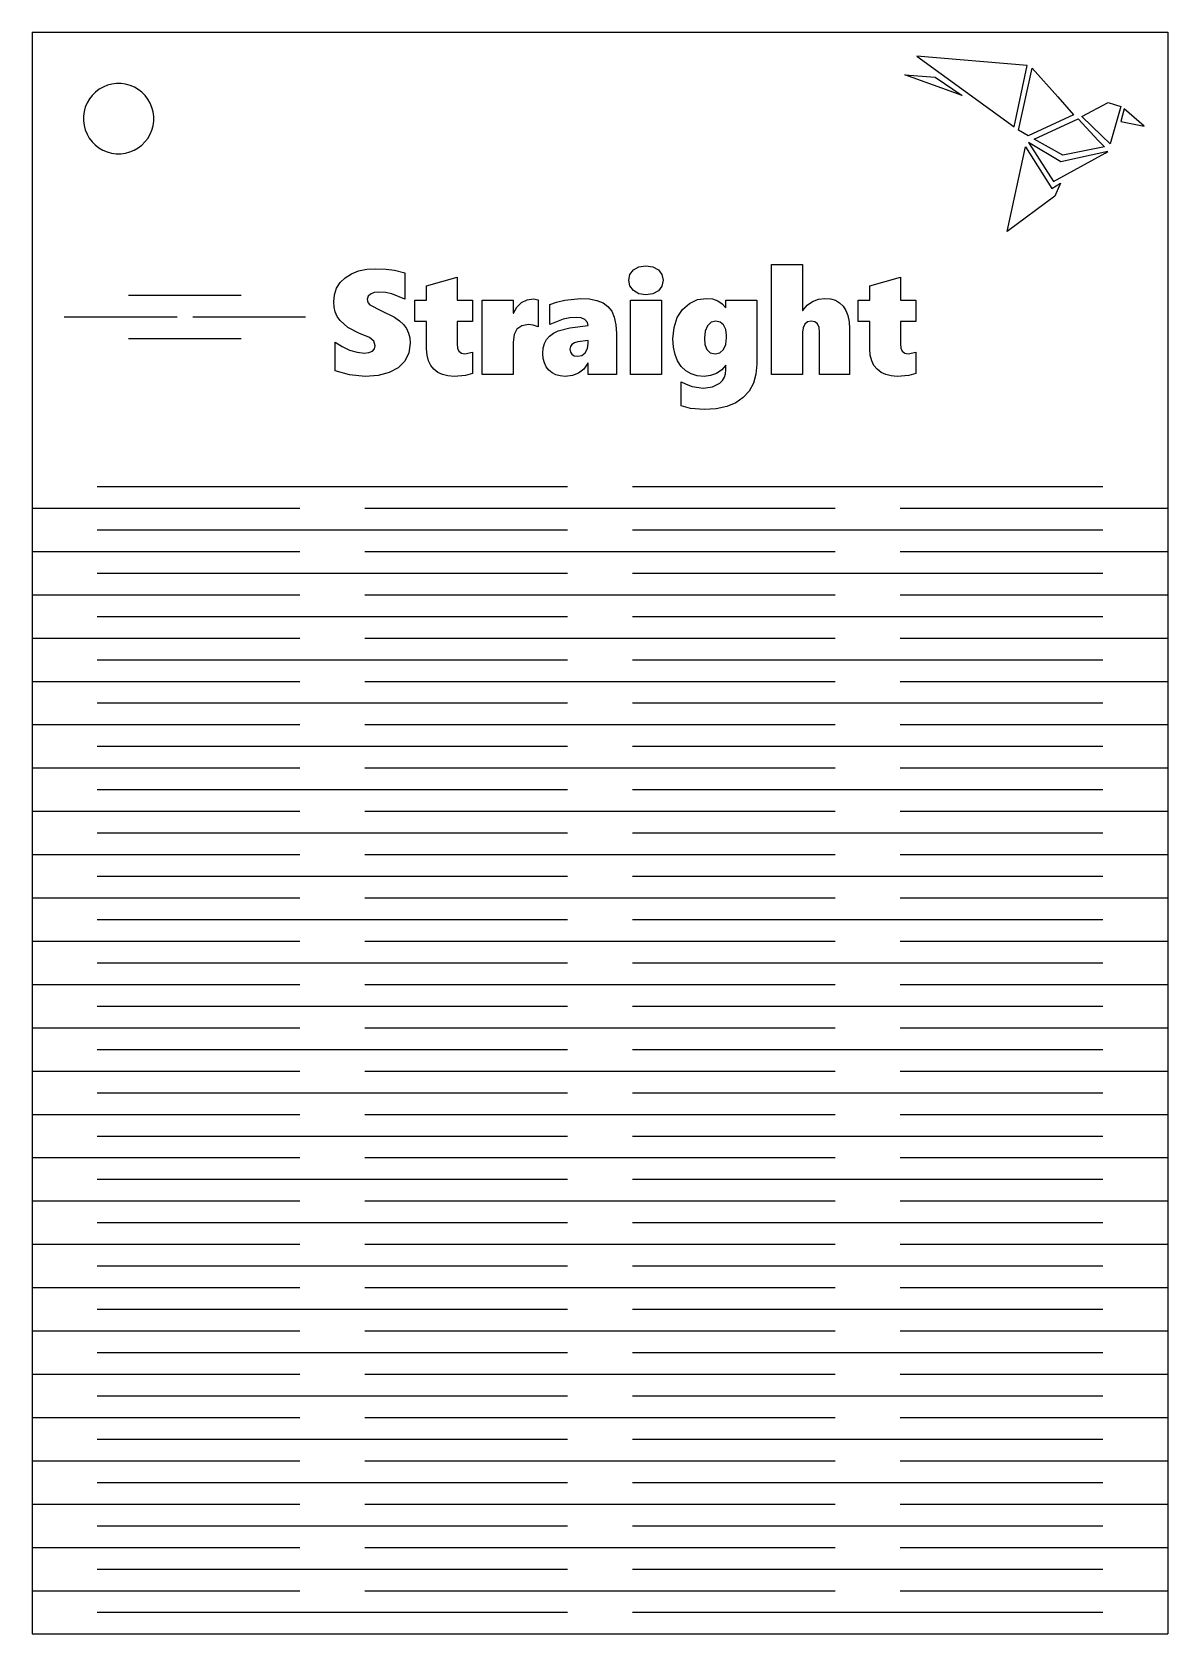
# Model space of a CAD drawing. Extents: x -52 to 52, y -74 to 74.
import ezdxf

# ---------------------------------------------------------------- set-up
doc = ezdxf.new("R2010")
doc.units = 0
doc.layers.get('0').update_dxf_attribs({"linetype": 'CONTINUOUS'})

msp = doc.modelspace()

# ---------------------------------------------------------------- linework, layer by layer
for p, q in [((-52.47, 73.99), (52.47, 73.99)), ((-52.47, 73.99), (-52.45, 30.01)), ((52.47, 73.99), (52.47, 30.01)), ((39.47, 70.89), (29.27, 71.77)), ((29.27, 71.77), (38.26, 65.24)), ((33.45, 68.14), (28.16, 70.05)), ((28.16, 70.05), (30.98, 69.81)), ((30.98, 69.81), (33.45, 68.14)), ((38.26, 65.24), (39.47, 70.89)), ((38.67, 64.93), (39.92, 70.66)), ((39.92, 70.66), (42.3, 67.99)), ((-46.91, 68.14), (-47.17, 67.81)), ((-46.61, 68.44), (-46.91, 68.14)), ((-46.27, 68.7), (-46.61, 68.44)), ((-45.9, 68.91), (-46.27, 68.7)), ((-45.5, 69.07), (-45.9, 68.91)), ((-45.09, 69.18), (-45.5, 69.07)), ((-44.67, 69.23), (-45.09, 69.18)), ((-44.25, 69.23), (-44.67, 69.23)), ((-43.83, 69.17), (-44.25, 69.23)), ((-43.42, 69.06), (-43.83, 69.17)), ((-43.02, 68.9), (-43.42, 69.06)), ((-42.66, 68.68), (-43.02, 68.9)), ((-42.32, 68.42), (-42.66, 68.68)), ((-42.02, 68.12), (-42.32, 68.42)), ((-41.76, 67.78), (-42.02, 68.12)), ((-47.66, 66.64), (-47.72, 66.22)), ((-47.55, 67.05), (-47.66, 66.64)), ((-47.38, 67.44), (-47.55, 67.05)), ((-47.17, 67.81), (-47.38, 67.44)), ((-41.55, 67.41), (-41.76, 67.78)), ((-41.39, 67.02), (-41.55, 67.41)), ((-41.28, 66.61), (-41.39, 67.02)), ((-41.23, 66.19), (-41.28, 66.61)), ((42.3, 67.99), (43.76, 66.34)), ((44.53, 66.18), (46.95, 67.48)), ((46.95, 67.48), (48.12, 67.11)), ((48.12, 67.11), (47.13, 63.66)), ((48.42, 66.91), (48.12, 65.74)), ((50.27, 65.28), (48.42, 66.91)), ((-47.72, 66.22), (-47.72, 65.79)), ((-47.72, 65.79), (-47.66, 65.37)), ((-47.66, 65.37), (-47.56, 64.96)), ((-41.4, 64.93), (-41.29, 65.34)), ((-41.29, 65.34), (-41.23, 65.76)), ((-41.23, 65.76), (-41.23, 66.19)), ((43.76, 66.34), (39.56, 64.41)), ((40.11, 64.08), (44.17, 65.96)), ((44.17, 65.96), (46.02, 63.96)), ((46.36, 64.4), (44.53, 66.18)), ((48.12, 65.74), (50.27, 65.28)), ((-47.56, 64.96), (-47.39, 64.56)), ((-47.39, 64.56), (-47.18, 64.2)), ((-47.18, 64.2), (-46.93, 63.86)), ((-46.93, 63.86), (-46.63, 63.56)), ((-42.34, 63.54), (-42.04, 63.84)), ((-42.04, 63.84), (-41.78, 64.17)), ((-41.78, 64.17), (-41.56, 64.54)), ((-41.56, 64.54), (-41.4, 64.93)), ((39.56, 64.41), (38.67, 64.93)), ((42.57, 62.01), (39.6, 63.77)), ((39.6, 63.77), (41.9, 60.19)), ((42.76, 62.63), (40.11, 64.08)), ((46.02, 63.96), (46.6, 63.4)), ((47.13, 63.66), (46.36, 64.4)), ((-46.63, 63.56), (-46.29, 63.29)), ((-46.29, 63.29), (-45.92, 63.08)), ((-45.92, 63.08), (-45.53, 62.92)), ((-45.53, 62.92), (-45.12, 62.8)), ((-45.12, 62.8), (-44.7, 62.75)), ((-44.7, 62.75), (-44.28, 62.75)), ((-44.28, 62.75), (-43.85, 62.8)), ((-43.85, 62.8), (-43.44, 62.91)), ((-43.44, 62.91), (-43.05, 63.07)), ((-43.05, 63.07), (-42.68, 63.28)), ((-42.68, 63.28), (-42.34, 63.54)), ((37.61, 55.57), (39.32, 63.38)), ((39.32, 63.38), (41.74, 59.55)), ((41.9, 60.19), (46.66, 62.8)), ((46.92, 62.95), (42.57, 62.01)), ((46.6, 63.4), (42.76, 62.63)), ((46.66, 62.8), (46.92, 62.95)), ((41.74, 59.55), (42.56, 60.03)), ((42.56, 60.03), (42.01, 58.82)), ((42.01, 58.82), (37.61, 55.57)), ((-22.97, 51.66), (-22.3, 51.92)), ((-22.3, 51.92), (-21.55, 52.08)), ((-21.55, 52.08), (-20.7, 52.13)), ((-20.7, 52.13), (-19.77, 52.09)), ((-19.77, 52.09), (-19, 51.99)), ((-19, 51.99), (-18.04, 51.76)), ((2.76, 51.6), (3.08, 52.02)), ((3.08, 52.02), (3.59, 52.3)), ((3.59, 52.3), (4.24, 52.39)), ((4.24, 52.39), (4.89, 52.3)), ((4.89, 52.3), (5.39, 52.02)), ((5.39, 52.02), (5.72, 51.6)), ((15.86, 42.35), (15.86, 52.52)), ((15.86, 52.52), (18.72, 52.52)), ((18.72, 52.52), (18.72, 48.28)), ((-24.54, 49.72), (-24.34, 50.32)), ((-24.34, 50.32), (-24.01, 50.84)), ((-24.01, 50.84), (-23.54, 51.29)), ((-23.54, 51.29), (-22.97, 51.66)), ((-18.04, 51.76), (-18.04, 49.31)), ((-16.02, 50.56), (-13.21, 51.34)), ((-16.02, 49.22), (-16.02, 50.56)), ((-13.21, 51.34), (-13.21, 49.22)), ((2.65, 51.07), (2.76, 51.6)), ((2.76, 50.54), (2.65, 51.07)), ((3.09, 50.1), (2.76, 50.54)), ((5.72, 50.52), (5.39, 50.09)), ((5.72, 51.6), (5.83, 51.07)), ((5.83, 51.07), (5.72, 50.52)), ((24.93, 50.56), (27.75, 51.34)), ((24.93, 49.22), (24.93, 50.56)), ((27.75, 51.34), (27.75, 49.22)), ((-43.57, 49.67), (-33.14, 49.67)), ((-24.6, 49.06), (-24.54, 49.72)), ((-24.57, 48.58), (-24.6, 49.06)), ((-21.42, 49.58), (-21.5, 49.3)), ((-21.5, 49.3), (-21.44, 49.02)), ((-21.44, 49.02), (-21.26, 48.8)), ((-21.2, 49.79), (-21.42, 49.58)), ((-20.86, 49.93), (-21.2, 49.79)), ((-20.42, 49.97), (-20.86, 49.93)), ((-19.83, 49.93), (-20.42, 49.97)), ((-19.24, 49.81), (-19.83, 49.93)), ((-18.04, 49.31), (-19.24, 49.81)), ((-17.1, 47.24), (-17.1, 49.22)), ((-17.1, 49.22), (-16.02, 49.22)), ((-13.21, 49.22), (-11.78, 49.22)), ((-11.78, 49.22), (-11.78, 47.24)), ((-10.89, 42.35), (-10.89, 49.22)), ((-10.89, 49.22), (-8.03, 49.22)), ((-8.03, 49.22), (-8.03, 48.01)), ((-7.69, 48.58), (-7.26, 49)), ((-7.26, 49), (-6.73, 49.25)), ((-6.73, 49.25), (-6.13, 49.34)), ((-6.13, 49.34), (-5.72, 49.26)), ((-5.72, 49.26), (-5.72, 46.77)), ((-4.64, 48.83), (-4.01, 49.05)), ((-4.64, 46.98), (-4.64, 48.83)), ((-4.01, 49.05), (-3.24, 49.23)), ((-3.24, 49.23), (-1.8, 49.38)), ((-1.8, 49.38), (-0.99, 49.34)), ((-0.99, 49.34), (-0.3, 49.2)), ((-0.3, 49.2), (0.28, 48.96)), ((0.28, 48.96), (0.73, 48.64)), ((2.81, 42.35), (2.81, 49.22)), ((2.81, 49.22), (5.67, 49.22)), ((3.6, 49.81), (3.09, 50.1)), ((4.24, 49.71), (3.6, 49.81)), ((4.89, 49.81), (4.24, 49.71)), ((5.39, 50.09), (4.89, 49.81)), ((5.67, 49.22), (5.67, 42.35)), ((7.62, 48.37), (8.26, 48.92)), ((8.26, 48.92), (9.02, 49.27)), ((9.02, 49.27), (9.84, 49.38)), ((9.84, 49.38), (10.4, 49.33)), ((10.4, 49.33), (10.88, 49.16)), ((10.88, 49.16), (11.29, 48.89)), ((11.29, 48.89), (11.62, 48.51)), ((11.64, 48.51), (11.64, 49.22)), ((11.64, 49.22), (14.49, 49.22)), ((14.49, 49.22), (14.49, 43.31)), ((19.15, 48.75), (19.64, 49.1)), ((19.64, 49.1), (20.19, 49.31)), ((20.19, 49.31), (20.77, 49.38)), ((20.77, 49.38), (21.29, 49.34)), ((21.29, 49.34), (21.75, 49.21)), ((21.75, 49.21), (22.14, 48.98)), ((22.14, 48.98), (22.47, 48.67)), ((23.85, 47.24), (23.85, 49.22)), ((23.85, 49.22), (24.93, 49.22)), ((27.75, 49.22), (29.17, 49.22)), ((29.17, 49.22), (29.17, 47.24)), ((-49.51, 47.67), (-39.07, 47.67)), ((-37.63, 47.67), (-27.2, 47.67)), ((-24.46, 48.13), (-24.57, 48.58)), ((-24.28, 47.72), (-24.46, 48.13)), ((-24.02, 47.35), (-24.28, 47.72)), ((-21.26, 48.8), (-20.26, 48.28)), ((-20.26, 48.28), (-18.99, 47.65)), ((-18.99, 47.65), (-18.51, 47.31)), ((-8.03, 48.01), (-8, 48.01)), ((-8, 48.01), (-7.69, 48.58)), ((-3.39, 47.47), (-4.64, 46.98)), ((-2.79, 47.59), (-3.39, 47.47)), ((-2.2, 47.63), (-2.79, 47.59)), ((-1.74, 47.58), (-2.2, 47.63)), ((-1.39, 47.42), (-1.74, 47.58)), ((-1.16, 47.17), (-1.39, 47.42)), ((0.73, 48.64), (1.08, 48.2)), ((1.08, 48.2), (1.32, 47.64)), ((1.32, 47.64), (1.47, 46.95)), ((6.84, 46.7), (7.14, 47.61)), ((7.14, 47.61), (7.62, 48.37)), ((11.62, 48.51), (11.64, 48.51)), ((18.72, 48.28), (18.75, 48.28)), ((18.75, 48.28), (19.15, 48.75)), ((22.47, 48.67), (22.72, 48.27)), ((22.72, 48.27), (22.9, 47.79)), ((22.9, 47.79), (23.01, 47.22)), ((-23.3, 46.69), (-24.02, 47.35)), ((-22.28, 46.18), (-23.3, 46.69)), ((-21.3, 45.76), (-22.28, 46.18)), ((-18.51, 47.31), (-18.15, 46.96)), ((-18.15, 46.96), (-17.87, 46.59)), ((-17.87, 46.59), (-17.68, 46.18)), ((-17.68, 46.18), (-17.56, 45.74)), ((-16.02, 47.24), (-17.1, 47.24)), ((-16.02, 44.71), (-16.02, 47.24)), ((-11.78, 47.24), (-13.21, 47.24)), ((-13.21, 47.24), (-13.21, 45.18)), ((-7.94, 46.04), (-8.03, 45.33)), ((-7.68, 46.55), (-7.94, 46.04)), ((-7.23, 46.86), (-7.68, 46.55)), ((-6.61, 46.96), (-7.23, 46.86)), ((-6.16, 46.9), (-6.61, 46.96)), ((-5.72, 46.77), (-6.16, 46.9)), ((-4.93, 45.58), (-4.66, 45.9)), ((-4.66, 45.9), (-4.31, 46.17)), ((-4.31, 46.17), (-3.88, 46.38)), ((-3.88, 46.38), (-2.79, 46.65)), ((-2.79, 46.65), (-1.09, 46.87)), ((-1.09, 46.87), (-1.16, 47.17)), ((1.47, 46.95), (1.52, 46.14)), ((1.52, 46.14), (1.52, 42.35)), ((6.74, 45.65), (6.84, 46.7)), ((9.71, 46.36), (9.64, 45.72)), ((9.93, 46.86), (9.71, 46.36)), ((10.26, 47.18), (9.93, 46.86)), ((10.7, 47.29), (10.26, 47.18)), ((11.1, 47.2), (10.7, 47.29)), ((11.42, 46.94), (11.1, 47.2)), ((11.62, 46.52), (11.42, 46.94)), ((11.69, 45.98), (11.62, 46.52)), ((11.69, 45.74), (11.69, 45.98)), ((18.77, 46.67), (18.72, 46.25)), ((18.72, 46.25), (18.72, 42.35)), ((18.92, 47), (18.77, 46.67)), ((19.17, 47.22), (18.92, 47)), ((19.5, 47.29), (19.17, 47.22)), ((19.85, 47.23), (19.5, 47.29)), ((20.09, 47.04), (19.85, 47.23)), ((20.24, 46.71), (20.09, 47.04)), ((20.29, 46.27), (20.24, 46.71)), ((20.29, 42.35), (20.29, 46.27)), ((23.01, 47.22), (23.05, 46.57)), ((23.05, 46.57), (23.05, 42.35)), ((24.93, 47.24), (23.85, 47.24)), ((24.93, 44.71), (24.93, 47.24)), ((29.17, 47.24), (27.75, 47.24)), ((27.75, 47.24), (27.75, 45.18)), ((-43.57, 45.67), (-33.14, 45.67)), ((-24.47, 42.69), (-24.47, 45.33)), ((-24.47, 45.33), (-23.83, 44.93)), ((-23.83, 44.93), (-23.13, 44.61)), ((-23.13, 44.61), (-22.43, 44.41)), ((-22.43, 44.41), (-21.77, 44.34)), ((-21.35, 44.38), (-21.03, 44.51)), ((-20.9, 45.42), (-21.3, 45.76)), ((-21.03, 44.51), (-20.84, 44.72)), ((-20.77, 45.01), (-20.9, 45.42)), ((-20.84, 44.72), (-20.77, 45.01)), ((-17.53, 45.26), (-17.65, 44.36)), ((-17.56, 45.74), (-17.53, 45.26)), ((-15.98, 44.14), (-16.02, 44.71)), ((-13.21, 45.18), (-13.16, 44.78)), ((-13.16, 44.78), (-13.03, 44.5)), ((-13.03, 44.5), (-12.8, 44.33)), ((-12.49, 44.27), (-11.78, 44.42)), ((-11.78, 44.42), (-11.78, 42.44)), ((-8.03, 45.33), (-8.03, 42.35)), ((-5.28, 44.3), (-5.24, 44.78)), ((-5.24, 44.78), (-5.12, 45.21)), ((-5.12, 45.21), (-4.93, 45.58)), ((-2.73, 44.93), (-2.78, 44.68)), ((-2.78, 44.68), (-2.73, 44.43)), ((-2.6, 45.13), (-2.73, 44.93)), ((-2.73, 44.43), (-2.6, 44.22)), ((-2.37, 45.27), (-2.6, 45.13)), ((-2.05, 45.36), (-2.37, 45.27)), ((-1.09, 45.49), (-2.05, 45.36)), ((-1.37, 44.37), (-1.16, 44.76)), ((-1.16, 44.76), (-1.09, 45.23)), ((-1.09, 45.23), (-1.09, 45.49)), ((6.79, 44.88), (6.74, 45.65)), ((6.93, 44.2), (6.79, 44.88)), ((9.64, 45.72), (9.7, 45.12)), ((9.7, 45.12), (9.88, 44.66)), ((9.88, 44.66), (10.19, 44.37)), ((11.08, 44.37), (11.41, 44.67)), ((11.41, 44.67), (11.62, 45.14)), ((11.62, 45.14), (11.69, 45.74)), ((24.97, 44.14), (24.93, 44.71)), ((27.75, 45.18), (27.79, 44.78)), ((27.79, 44.78), (27.93, 44.5)), ((27.93, 44.5), (28.15, 44.33)), ((28.46, 44.27), (29.17, 44.42)), ((29.17, 44.42), (29.17, 42.44)), ((-21.77, 44.34), (-21.35, 44.38)), ((-18.66, 42.97), (-19.48, 42.53)), ((-18.04, 43.59), (-18.66, 42.97)), ((-17.65, 44.36), (-18.04, 43.59)), ((-15.86, 43.63), (-15.98, 44.14)), ((-15.64, 43.2), (-15.86, 43.63)), ((-15.35, 42.84), (-15.64, 43.2)), ((-12.8, 44.33), (-12.49, 44.27)), ((-5.24, 43.84), (-5.28, 44.3)), ((-5.14, 43.43), (-5.24, 43.84)), ((-4.97, 43.07), (-5.14, 43.43)), ((-4.73, 42.76), (-4.97, 43.07)), ((-2.6, 44.22), (-2.38, 44.08)), ((-2.38, 44.08), (-2.09, 44.04)), ((-2.09, 44.04), (-1.69, 44.12)), ((-1.69, 44.12), (-1.37, 44.37)), ((-1.11, 43.39), (-1.5, 42.86)), ((-1.09, 43.39), (-1.11, 43.39)), ((-1.09, 42.35), (-1.09, 43.39)), ((7.17, 43.61), (6.93, 44.2)), ((7.51, 43.1), (7.17, 43.61)), ((7.93, 42.7), (7.51, 43.1)), ((10.19, 44.37), (10.64, 44.27)), ((10.64, 44.27), (11.08, 44.37)), ((11.62, 43.21), (11.25, 42.79)), ((11.64, 43.21), (11.62, 43.21)), ((11.64, 42.79), (11.64, 43.21)), ((14.49, 43.31), (14.41, 42.37)), ((25.1, 43.63), (24.97, 44.14)), ((25.31, 43.2), (25.1, 43.63)), ((25.6, 42.84), (25.31, 43.2)), ((28.15, 44.33), (28.46, 44.27)), ((-23.15, 42.31), (-24.47, 42.69)), ((-21.7, 42.18), (-23.15, 42.31)), ((-20.5, 42.27), (-21.7, 42.18)), ((-19.48, 42.53), (-20.5, 42.27)), ((-14.98, 42.55), (-15.35, 42.84)), ((-14.55, 42.35), (-14.98, 42.55)), ((-14.05, 42.22), (-14.55, 42.35)), ((-13.48, 42.18), (-14.05, 42.22)), ((-12.42, 42.26), (-13.48, 42.18)), ((-11.78, 42.44), (-12.42, 42.26)), ((-8.03, 42.35), (-10.89, 42.35)), ((-4.43, 42.51), (-4.73, 42.76)), ((-4.07, 42.33), (-4.43, 42.51)), ((-3.67, 42.22), (-4.07, 42.33)), ((-3.21, 42.18), (-3.67, 42.22)), ((-2.55, 42.26), (-3.21, 42.18)), ((-1.98, 42.48), (-2.55, 42.26)), ((-1.5, 42.86), (-1.98, 42.48)), ((1.52, 42.35), (-1.09, 42.35)), ((5.67, 42.35), (2.81, 42.35)), ((7.5, 39.45), (7.5, 41.69)), ((7.5, 41.69), (7.96, 41.45)), ((8.42, 42.41), (7.93, 42.7)), ((7.96, 41.45), (8.5, 41.26)), ((8.98, 42.24), (8.42, 42.41)), ((9.61, 42.18), (8.98, 42.24)), ((10.21, 42.25), (9.61, 42.18)), ((10.77, 42.46), (10.21, 42.25)), ((10.39, 41.22), (11.07, 41.56)), ((11.25, 42.79), (10.77, 42.46)), ((11.07, 41.56), (11.32, 41.81)), ((11.32, 41.81), (11.5, 42.1)), ((11.5, 42.1), (11.61, 42.43)), ((11.61, 42.43), (11.64, 42.79)), ((14.18, 41.55), (13.79, 40.83)), ((14.41, 42.37), (14.18, 41.55)), ((18.72, 42.35), (15.86, 42.35)), ((23.05, 42.35), (20.29, 42.35)), ((25.97, 42.55), (25.6, 42.84)), ((26.41, 42.35), (25.97, 42.55)), ((26.91, 42.22), (26.41, 42.35)), ((27.47, 42.18), (26.91, 42.22)), ((28.54, 42.26), (27.47, 42.18)), ((29.17, 42.44), (28.54, 42.26)), ((8.5, 41.26), (9.53, 41.1)), ((9.53, 41.1), (10.39, 41.22)), ((13.24, 40.23), (12.55, 39.74)), ((13.79, 40.83), (13.24, 40.23)), ((8.36, 39.22), (7.5, 39.45)), ((9.61, 39.12), (8.36, 39.22)), ((10.73, 39.19), (9.61, 39.12)), ((11.71, 39.4), (10.73, 39.19)), ((12.55, 39.74), (11.71, 39.4)), ((-46.47, 32.01), (-3, 32.01)), ((3, 32.01), (46.47, 32.01)), ((-52.45, 30.01), (-27.74, 30.01)), ((-52.45, 30.01), (-52.45, 26.01)), ((-21.74, 30.01), (21.74, 30.01)), ((27.74, 30.01), (52.47, 30.01)), ((52.47, 30.01), (52.47, 26.01)), ((-46.47, 28.01), (-3, 28.01)), ((3, 28.01), (46.47, 28.01)), ((-52.45, 26.01), (-27.74, 26.01)), ((-52.45, 26.01), (-52.45, 22.01)), ((-21.74, 26.01), (21.74, 26.01)), ((27.74, 26.01), (52.47, 26.01)), ((52.47, 26.01), (52.47, 22.01)), ((-46.47, 24.01), (-3, 24.01)), ((3, 24.01), (46.47, 24.01)), ((-52.45, 22.01), (-27.74, 22.01)), ((-52.45, 22.01), (-52.45, 18.01)), ((-21.74, 22.01), (21.74, 22.01)), ((27.74, 22.01), (52.47, 22.01)), ((52.47, 22.01), (52.47, 18.01)), ((-46.47, 20.01), (-3, 20.01)), ((3, 20.01), (46.47, 20.01)), ((-52.45, 18.01), (-27.74, 18.01)), ((-52.45, 18.01), (-52.45, 14.01)), ((-21.74, 18.01), (21.74, 18.01)), ((27.74, 18.01), (52.47, 18.01)), ((52.47, 18.01), (52.47, 14.01)), ((-46.47, 16.01), (-3, 16.01)), ((3, 16.01), (46.47, 16.01)), ((-52.45, 14.01), (-52.45, 10.01)), ((-52.45, 14.01), (-27.74, 14.01)), ((-21.74, 14.01), (21.74, 14.01)), ((27.74, 14.01), (52.47, 14.01)), ((52.47, 14.01), (52.47, 10.01)), ((-46.47, 12.01), (-3, 12.01)), ((3, 12.01), (46.47, 12.01)), ((-52.45, 10.01), (-52.45, 6.01)), ((-52.45, 10.01), (-27.74, 10.01)), ((-21.74, 10.01), (21.74, 10.01)), ((27.74, 10.01), (52.47, 10.01)), ((52.47, 10.01), (52.47, 6.01)), ((-46.47, 8.01), (-3, 8.01)), ((3, 8.01), (46.47, 8.01)), ((-52.45, 6.01), (-52.45, 2.01)), ((-52.45, 6.01), (-27.74, 6.01)), ((-21.74, 6.01), (21.74, 6.01)), ((27.74, 6.01), (52.47, 6.01)), ((52.47, 6.01), (52.47, 2.01)), ((-46.47, 4.01), (-3, 4.01)), ((3, 4.01), (46.47, 4.01)), ((-52.45, 2.01), (-52.45, -1.99)), ((-52.45, 2.01), (-27.74, 2.01)), ((-21.74, 2.01), (21.74, 2.01)), ((27.74, 2.01), (52.47, 2.01)), ((52.47, 2.01), (52.47, -1.99)), ((-46.47, 0.01), (-3, 0.01)), ((3, 0.01), (46.47, 0.01)), ((-52.45, -1.99), (-27.74, -1.99)), ((-52.45, -1.99), (-52.45, -5.99)), ((-21.74, -1.99), (21.74, -1.99)), ((27.74, -1.99), (52.47, -1.99)), ((52.47, -1.99), (52.47, -5.99)), ((-46.47, -3.99), (-3, -3.99)), ((3, -3.99), (46.47, -3.99)), ((-52.45, -5.99), (-52.45, -9.99)), ((-52.45, -5.99), (-27.74, -5.99)), ((-21.74, -5.99), (21.74, -5.99)), ((27.74, -5.99), (52.47, -5.99)), ((52.47, -5.99), (52.47, -9.99)), ((-46.47, -7.99), (-3, -7.99)), ((3, -7.99), (46.47, -7.99)), ((-52.45, -9.99), (-27.74, -9.99)), ((-52.45, -9.99), (-52.45, -13.99)), ((-21.74, -9.99), (21.74, -9.99)), ((27.74, -9.99), (52.47, -9.99)), ((52.47, -9.99), (52.47, -13.99)), ((-46.47, -11.99), (-3, -11.99)), ((3, -11.99), (46.47, -11.99)), ((-52.45, -13.99), (-27.74, -13.99)), ((-52.45, -13.99), (-52.45, -17.99)), ((-21.74, -13.99), (21.74, -13.99)), ((27.74, -13.99), (52.47, -13.99)), ((52.47, -13.99), (52.47, -17.99)), ((-46.47, -15.99), (-3, -15.99)), ((3, -15.99), (46.47, -15.99)), ((-52.45, -17.99), (-27.74, -17.99)), ((-52.45, -17.99), (-52.45, -21.99)), ((-21.74, -17.99), (21.74, -17.99)), ((27.74, -17.99), (52.47, -17.99)), ((52.47, -17.99), (52.47, -21.99)), ((-46.47, -19.99), (-3, -19.99)), ((3, -19.99), (46.47, -19.99)), ((-52.45, -21.99), (-27.74, -21.99)), ((-52.45, -21.99), (-52.45, -25.99)), ((-21.74, -21.99), (21.74, -21.99)), ((27.74, -21.99), (52.47, -21.99)), ((52.47, -21.99), (52.47, -25.99)), ((-46.47, -23.99), (-3, -23.99)), ((3, -23.99), (46.47, -23.99)), ((-52.45, -25.99), (-27.74, -25.99)), ((-52.45, -25.99), (-52.45, -29.99)), ((-21.74, -25.99), (21.74, -25.99)), ((27.74, -25.99), (52.47, -25.99)), ((52.47, -25.99), (52.47, -29.99)), ((-46.47, -27.99), (-3, -27.99)), ((3, -27.99), (46.47, -27.99)), ((-52.45, -29.99), (-27.74, -29.99)), ((-52.45, -29.99), (-52.45, -33.99)), ((-21.74, -29.99), (21.74, -29.99)), ((27.74, -29.99), (52.47, -29.99)), ((52.47, -29.99), (52.47, -33.99)), ((-46.47, -31.99), (-3, -31.99)), ((3, -31.99), (46.47, -31.99)), ((-52.45, -33.99), (-27.74, -33.99)), ((-52.45, -33.99), (-52.45, -37.99)), ((-21.74, -33.99), (21.74, -33.99)), ((27.74, -33.99), (52.47, -33.99)), ((52.47, -33.99), (52.47, -37.99)), ((-46.47, -35.99), (-3, -35.99)), ((3, -35.99), (46.47, -35.99)), ((-52.45, -37.99), (-27.74, -37.99)), ((-52.45, -37.99), (-52.45, -41.99)), ((-21.74, -37.99), (21.74, -37.99)), ((27.74, -37.99), (52.47, -37.99)), ((52.47, -37.99), (52.47, -41.99)), ((-46.47, -39.99), (-3, -39.99)), ((3, -39.99), (46.47, -39.99)), ((-52.45, -41.99), (-27.74, -41.99)), ((-52.45, -41.99), (-52.45, -45.99)), ((-21.74, -41.99), (21.74, -41.99)), ((27.74, -41.99), (52.47, -41.99)), ((52.47, -41.99), (52.47, -45.99)), ((-46.47, -43.99), (-3, -43.99)), ((3, -43.99), (46.47, -43.99)), ((-52.45, -45.99), (-27.74, -45.99)), ((-52.45, -45.99), (-52.45, -49.99)), ((-21.74, -45.99), (21.74, -45.99)), ((27.74, -45.99), (52.47, -45.99)), ((52.47, -45.99), (52.47, -49.99)), ((-46.47, -47.99), (-3, -47.99)), ((3, -47.99), (46.47, -47.99)), ((-52.45, -49.99), (-27.74, -49.99)), ((-52.45, -49.99), (-52.45, -53.99)), ((-21.74, -49.99), (21.74, -49.99)), ((27.74, -49.99), (52.47, -49.99)), ((52.47, -49.99), (52.47, -53.99)), ((-46.47, -51.99), (-3, -51.99)), ((3, -51.99), (46.47, -51.99)), ((-52.45, -53.99), (-27.74, -53.99)), ((-52.45, -53.99), (-52.45, -57.99)), ((-21.74, -53.99), (21.74, -53.99)), ((27.74, -53.99), (52.47, -53.99)), ((52.47, -53.99), (52.47, -57.99)), ((-46.47, -55.99), (-3, -55.99)), ((3, -55.99), (46.47, -55.99)), ((-52.45, -57.99), (-27.74, -57.99)), ((-52.45, -57.99), (-52.45, -61.99)), ((-21.74, -57.99), (21.74, -57.99)), ((27.74, -57.99), (52.47, -57.99)), ((52.47, -57.99), (52.47, -61.99)), ((-46.47, -59.99), (-3, -59.99)), ((3, -59.99), (46.47, -59.99)), ((-52.45, -61.99), (-27.74, -61.99)), ((-52.45, -61.99), (-52.45, -65.99)), ((-21.74, -61.99), (21.74, -61.99)), ((27.74, -61.99), (52.47, -61.99)), ((52.47, -61.99), (52.47, -65.99)), ((-46.47, -63.99), (-3, -63.99)), ((3, -63.99), (46.47, -63.99)), ((-52.45, -65.99), (-27.74, -65.99)), ((-52.45, -65.99), (-52.45, -69.99)), ((-21.74, -65.99), (21.74, -65.99)), ((27.74, -65.99), (52.47, -65.99)), ((52.47, -65.99), (52.47, -69.99)), ((-46.47, -67.99), (-3, -67.99)), ((3, -67.99), (46.47, -67.99)), ((-52.45, -69.99), (-52.45, -73.99)), ((-52.45, -69.99), (-27.74, -69.99)), ((-21.74, -69.99), (21.74, -69.99)), ((27.74, -69.99), (52.47, -69.99)), ((52.47, -69.99), (52.47, -73.99)), ((-46.47, -71.99), (-3, -71.99)), ((3, -71.99), (46.47, -71.99)), ((-52.45, -73.99), (-27.74, -73.99)), ((-27.74, -73.99), (-21.74, -73.99)), ((-21.74, -73.99), (21.74, -73.99)), ((21.74, -73.99), (27.74, -73.99)), ((27.74, -73.99), (52.47, -73.99))]:
    msp.add_line(p, q)

doc.saveas('drawing.dxf')
